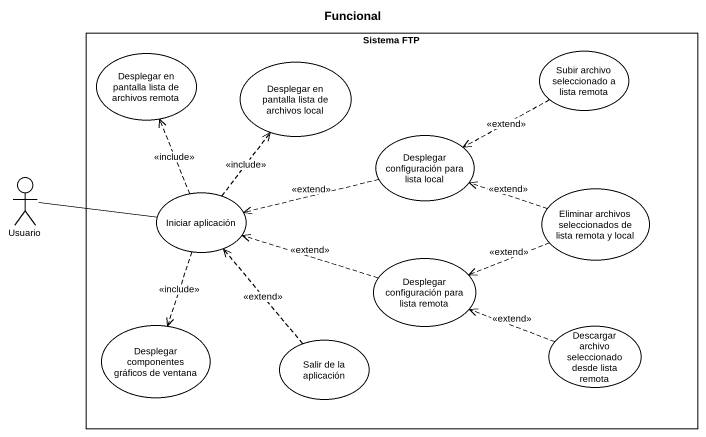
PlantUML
@startuml
title Funcional
rectangle "Sistema FTP" as Sistema_FTP {
  usecase "Desplegar en pantalla lista de archivos remota" as Desplegar_en_pantalla_lista
  usecase "Desplegar en pantalla lista de archivos local" as Desplegar_en_pantalla_lista_2
  usecase "Subir archivo seleccionado a lista remota" as Subir_archivo_seleccionado
  usecase "Desplegar configuración para lista local" as Desplegar_configuración
  usecase "Iniciar aplicación" as Iniciar_aplicación
  usecase "Eliminar archivos seleccionados de lista remota y local" as Eliminar_archivos
  usecase "Desplegar configuración para lista remota" as Desplegar_configuración_2
  usecase "Desplegar componentes gráficos de ventana" as Desplegar_componentes
  usecase "Salir de la aplicación" as Salir_de_la_aplicación
  usecase "Descargar archivo seleccionado desde lista remota" as Descargar_archivo
}
actor Usuario
Subir_archivo_seleccionado .left.> Desplegar_configuración : <<extend>>
Desplegar_configuración .left.> Iniciar_aplicación : <<extend>>
Usuario -right- Iniciar_aplicación
Iniciar_aplicación .up.> Desplegar_en_pantalla_lista : <<include>>
Iniciar_aplicación .up.> Desplegar_en_pantalla_lista_2 : <<include>>
Iniciar_aplicación ..> Desplegar_componentes : <<include>>
Eliminar_archivos .left.> Desplegar_configuración : <<extend>>
Eliminar_archivos .left.> Desplegar_configuración_2 : <<extend>>
Desplegar_configuración_2 .left.> Iniciar_aplicación : <<extend>>
Salir_de_la_aplicación .up.> Iniciar_aplicación : <<extend>>
Descargar_archivo .left.> Desplegar_configuración_2 : <<extend>>
@enduml
